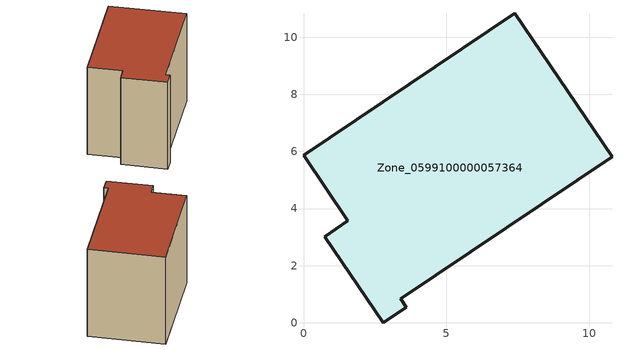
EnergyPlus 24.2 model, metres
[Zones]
Zone_0599100000057364
 floor ground (C_G): 0,5.86 7.41,10.84 10.8,5.81 3.4,0.84 3.6,0.55 2.79,0 0.74,3.02 1.55,3.57 z0
 wall outside (C_F): 3.6,0.55 3.4,0.84 10.8,5.81 7.41,10.84 0,5.86 1.55,3.57 0.74,3.02 2.79,0 3.6,0.55 z0:7.83
 roof outside (C_R): 7.41,10.84 0,5.86 1.55,3.57 0.74,3.02 2.79,0 3.6,0.55 3.4,0.84 10.8,5.81 z7.83
[BUILDING]
Pand.0599100000057364: North Axis=0; Terrain=City; Loads Convergence Tolerance Value=0.04; Temperature Convergence Tolerance Value=0.4; Solar Distribution=FullExterior; Maximum Number of Warmup Days=25; Minimum Number of Warmup Days=1
[Site:Location]
Rotterdam.The.Hague.AP_ZH_NLD Design_Conditions: Latitude=51.96; Longitude=4.45; Time Zone=1; Elevation=-4.5
[SITE:GROUNDTEMPERATURE:BUILDINGSURFACE]
18, 18, 18, 18, 18, 18, 18, 18, 18, 18, 18, 18
[MATERIAL] Thermal Absorptance=0.9; Solar Absorptance=0.7; Visible Absorptance=0.7
Name | Roughness | Thickness | Conductivity | Density | Specific Heat
G.TI.1965-1974 | MediumSmooth | 0.15 | 0.882353 | 540 | 1210
F.TI.1965-1974 | Rough | 0.3 | 0.697674 | 1920 | 840
R.TI.1965-1974 | MediumRough | 0.2 | 0.232558 | 1500 | 1000
[CONSTRUCTION]
C_G: G.TI.1965-1974
C_F: F.TI.1965-1974
C_R: R.TI.1965-1974
[ZONE]
Zone_0599100000057364: Type=1; Multiplier=1; Ceiling Height=Autocalculate; Volume=Autocalculate; Floor Area=autocalculate; Part of Total Floor Area=Yes
[ZONEINFILTRATION:DESIGNFLOWRATE]
Infil_Zone_0599100000057364: Zone or ZoneList or Space or SpaceList=Zone_0599100000057364; Schedule=AlwaysOn; Design Flow Rate Calculation Method=Flow/Area; Flow Rate per Floor Area=0.003; Constant Term Coefficient=1; Temperature Term Coefficient=0; Velocity Term Coefficient=0; Velocity Squared Term Coefficient=0
[HVACTEMPLATE:ZONE:IDEALLOADSAIRSYSTEM]
Zone_0599100000057364: Maximum Heating Supply Air Temperature=50; Minimum Cooling Supply Air Temperature=13; Maximum Heating Supply Air Humidity Ratio=0.0156; Minimum Cooling Supply Air Humidity Ratio=0.0077; Heating Limit=NoLimit; Cooling Limit=NoLimit; Dehumidification Control Type=ConstantSensibleHeatRatio; Cooling Sensible Heat Ratio=0.7; Dehumidification Setpoint=60; Humidification Control Type=None; Humidification Setpoint=30; Outdoor Air Method=None; Outdoor Air Flow Rate per Person=0.00944; Outdoor Air Flow Rate per Zone Floor Area=0; Outdoor Air Flow Rate per Zone=0; Demand Controlled Ventilation Type=None; Outdoor Air Economizer Type=NoEconomizer; Heat Recovery Type=None; Sensible Heat Recovery Effectiveness=0.7; Latent Heat Recovery Effectiveness=0.65
[ZONECONTROL:THERMOSTAT]
ThermostatControl_Zone_0599100000057364: Zone or ZoneList=Zone_0599100000057364; Control Type Schedule=DualSetpointControlType; Control 1=Thermostat_Zone_0599100000057364; Temperature Difference Between Cutout And Setpoint=0
[THERMOSTATSETPOINT:DUALSETPOINT]
Thermostat_Zone_0599100000057364: Heating Setpoint Temperature Schedule=HeatingSetpoint_Zone_0599100000057364; Cooling Setpoint Temperature Schedule=CoolingSetpoint_Zone_0599100000057364
[SCHEDULE:COMPACT]
HeatingSetpoint_Zone_0599100000057364: Through: 12/31, For: AllDays, Until: 24:00, 21
CoolingSetpoint_Zone_0599100000057364: Through: 12/31, For: AllDays, Until: 24:00, 24
DualSetpointControlType: Through: 12/31, For: AllDays, Until: 24:00, 4
AlwaysOn: Through: 12/31, For: AllDays, Until: 24:00, 1
